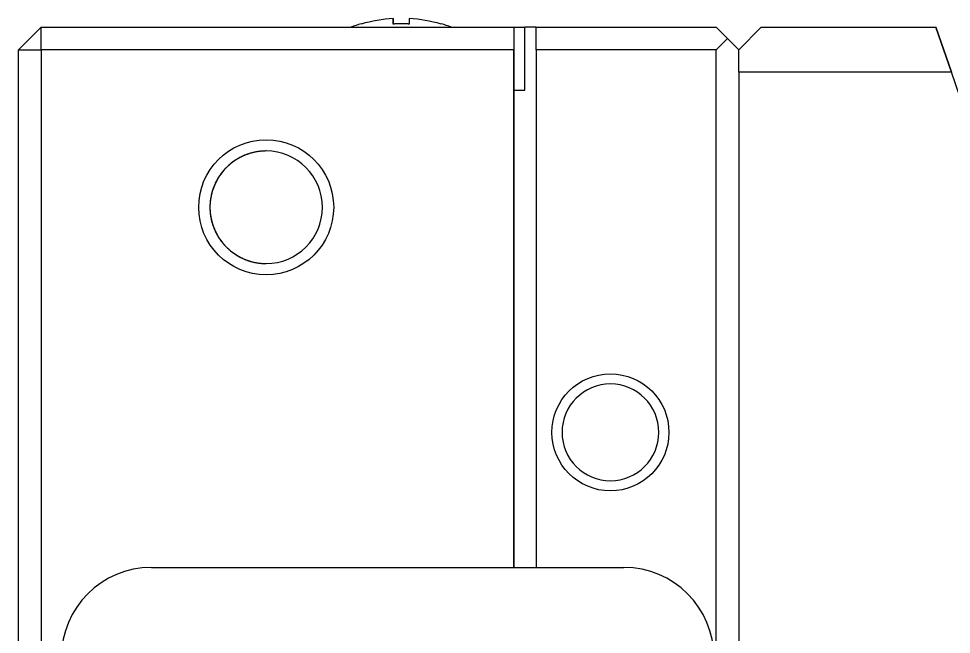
# Model space of a CAD drawing. Extents: x 81 to 317, y 60 to 277.
# Drawn here: x 216.91 to 237.63, y 145.13 to 158.81 of the extents above; entities that cross this region are included whole.
import ezdxf

# ---------------------------------------------------------------- set-up
doc = ezdxf.new("R2010")
doc.units = 0
doc.layers.get('0').update_dxf_attribs({"linetype": 'CONTINUOUS'})

msp = doc.modelspace()

# ---------------------------------------------------------------- linework, layer by layer
at = {"color": 7, "linetype": 'CONTINUOUS'}
for p, q in [((225.229, 158.806), (225.229, 158.685)), ((225.229, 158.806), (225.229, 158.685)), ((225.229, 158.806), (225.229, 158.685)), ((225.229, 158.806), (225.229, 158.685)), ((225.229, 158.685), (225.229, 158.806)), ((225.229, 158.806), (225.229, 158.685)), ((225.229, 158.685), (225.229, 158.806)), ((225.229, 158.806), (225.229, 158.685)), ((225.229, 158.685), (225.229, 158.806)), ((225.23, 158.806), (225.23, 158.685)), ((225.23, 158.806), (225.23, 158.685)), ((225.23, 158.685), (225.23, 158.806)), ((225.589, 158.806), (225.589, 158.685)), ((216.909, 158.116), (217.409, 158.616)), ((217.409, 158.616), (227.909, 158.616)), ((217.409, 158.116), (217.409, 158.616)), ((224.523, 158.685), (224.52, 158.69)), ((224.52, 158.69), (224.523, 158.685)), ((224.523, 158.685), (224.52, 158.69)), ((224.52, 158.69), (224.523, 158.685)), ((224.523, 158.685), (224.521, 158.69)), ((224.521, 158.69), (224.523, 158.685)), ((224.523, 158.685), (224.521, 158.69)), ((224.521, 158.69), (224.523, 158.685)), ((226.298, 158.69), (226.295, 158.685)), ((227.909, 158.616), (227.909, 146.616)), ((227.909, 158.616), (227.909, 158.116)), ((227.91, 158.616), (228.159, 158.616)), ((228.409, 158.616), (228.159, 158.616)), ((228.159, 157.216), (228.159, 158.616)), ((228.409, 158.616), (228.609, 158.616)), ((228.409, 158.116), (228.409, 158.616)), ((228.609, 158.616), (232.409, 158.616)), ((228.609, 158.616), (228.609, 158.616)), ((232.409, 158.616), (232.41, 158.616)), ((232.409, 158.616), (232.659, 158.366)), ((232.66, 158.366), (232.41, 158.616)), ((233.409, 158.616), (232.909, 158.116)), ((233.409, 158.616), (237.289, 158.616)), ((237.289, 158.616), (237.29, 158.616)), ((237.289, 158.616), (237.634, 157.616)), ((237.635, 157.616), (237.29, 158.616)), ((232.659, 158.366), (232.409, 158.116)), ((232.559, 158.465), (232.559, 158.466)), ((232.909, 158.116), (232.559, 158.466)), ((232.559, 158.466), (232.559, 158.466)), ((232.559, 158.466), (232.909, 158.116)), ((232.659, 158.366), (232.909, 158.116)), ((232.909, 158.116), (232.66, 158.366)), ((216.909, 119.116), (216.909, 158.116)), ((216.909, 158.116), (217.409, 158.116)), ((217.409, 158.116), (217.409, 132.661)), ((227.909, 158.116), (217.409, 158.116)), ((227.909, 146.616), (227.909, 158.116)), ((228.409, 158.116), (228.409, 146.616)), ((232.409, 158.116), (228.409, 158.116)), ((232.409, 139.469), (232.409, 158.116)), ((232.909, 157.616), (232.909, 158.116)), ((237.634, 157.616), (232.909, 157.616)), ((232.909, 157.616), (232.909, 118.616)), ((237.909, 156.817), (237.634, 157.616)), ((227.909, 157.216), (227.909, 146.616)), ((227.909, 146.616), (227.909, 157.216)), ((227.909, 157.216), (228.159, 157.216)), ((219.859, 146.616), (230.359, 146.616))]:
    msp.add_line(p, q, dxfattribs=at)
for points in [[(225.589, 158.685, 0), (225.586, 158.685, 0), (225.583, 158.686, 0), (225.58, 158.686, 0), (225.578, 158.686, 0), (225.575, 158.686, 0), (225.572, 158.686, 0), (225.569, 158.686, 0), (225.566, 158.686, 0), (225.564, 158.686, 0), (225.561, 158.687, 0), (225.558, 158.687, 0), (225.555, 158.687, 0), (225.552, 158.687, 0), (225.55, 158.687, 0), (225.547, 158.687, 0), (225.544, 158.687, 0), (225.541, 158.687, 0), (225.538, 158.687, 0), (225.536, 158.688, 0), (225.533, 158.688, 0), (225.53, 158.688, 0), (225.527, 158.688, 0), (225.524, 158.688, 0), (225.521, 158.688, 0), (225.519, 158.688, 0), (225.516, 158.688, 0), (225.513, 158.688, 0), (225.51, 158.688, 0), (225.507, 158.688, 0), (225.505, 158.689, 0), (225.502, 158.689, 0), (225.499, 158.689, 0), (225.496, 158.689, 0), (225.493, 158.689, 0), (225.491, 158.689, 0), (225.488, 158.689, 0), (225.485, 158.689, 0), (225.482, 158.689, 0), (225.479, 158.689, 0), (225.476, 158.689, 0), (225.474, 158.689, 0), (225.471, 158.689, 0), (225.468, 158.689, 0), (225.465, 158.689, 0), (225.462, 158.689, 0), (225.46, 158.689, 0), (225.457, 158.69, 0), (225.454, 158.69, 0), (225.451, 158.69, 0), (225.448, 158.69, 0), (225.446, 158.69, 0), (225.443, 158.69, 0), (225.44, 158.69, 0), (225.437, 158.69, 0), (225.434, 158.69, 0), (225.431, 158.69, 0), (225.429, 158.69, 0), (225.426, 158.69, 0), (225.423, 158.69, 0), (225.42, 158.69, 0), (225.417, 158.69, 0), (225.415, 158.69, 0), (225.412, 158.69, 0), (225.409, 158.69, 0), (225.406, 158.69, 0), (225.403, 158.69, 0), (225.4, 158.69, 0), (225.398, 158.69, 0), (225.395, 158.69, 0), (225.392, 158.69, 0), (225.389, 158.69, 0), (225.386, 158.69, 0), (225.384, 158.69, 0), (225.381, 158.69, 0), (225.378, 158.69, 0), (225.375, 158.69, 0), (225.372, 158.69, 0), (225.37, 158.69, 0), (225.367, 158.69, 0), (225.364, 158.69, 0), (225.361, 158.69, 0), (225.358, 158.689, 0), (225.355, 158.689, 0), (225.353, 158.689, 0), (225.35, 158.689, 0), (225.347, 158.689, 0), (225.344, 158.689, 0), (225.341, 158.689, 0), (225.339, 158.689, 0), (225.336, 158.689, 0), (225.333, 158.689, 0), (225.33, 158.689, 0), (225.327, 158.689, 0), (225.325, 158.689, 0), (225.322, 158.689, 0), (225.319, 158.689, 0), (225.316, 158.689, 0), (225.313, 158.689, 0), (225.31, 158.688, 0), (225.308, 158.688, 0), (225.305, 158.688, 0), (225.302, 158.688, 0), (225.299, 158.688, 0), (225.296, 158.688, 0), (225.294, 158.688, 0), (225.291, 158.688, 0), (225.288, 158.688, 0), (225.285, 158.688, 0), (225.282, 158.688, 0), (225.28, 158.687, 0), (225.277, 158.687, 0), (225.274, 158.687, 0), (225.271, 158.687, 0), (225.268, 158.687, 0), (225.265, 158.687, 0), (225.263, 158.687, 0), (225.26, 158.687, 0), (225.257, 158.687, 0), (225.254, 158.686, 0), (225.251, 158.686, 0), (225.249, 158.686, 0), (225.246, 158.686, 0), (225.243, 158.686, 0), (225.24, 158.686, 0), (225.237, 158.686, 0), (225.235, 158.686, 0), (225.232, 158.685, 0), (225.229, 158.685, 0)], [(225.589, 158.685, 0), (225.589, 158.685, 0), (225.588, 158.685, 0), (225.587, 158.685, 0), (225.586, 158.685, 0), (225.586, 158.685, 0), (225.585, 158.685, 0), (225.584, 158.686, 0), (225.583, 158.686, 0), (225.583, 158.686, 0), (225.582, 158.686, 0), (225.581, 158.686, 0), (225.58, 158.686, 0), (225.58, 158.686, 0), (225.579, 158.686, 0), (225.578, 158.686, 0), (225.577, 158.686, 0), (225.576, 158.686, 0), (225.576, 158.686, 0), (225.575, 158.686, 0), (225.574, 158.686, 0), (225.573, 158.686, 0), (225.573, 158.686, 0), (225.572, 158.686, 0), (225.571, 158.686, 0), (225.57, 158.686, 0), (225.57, 158.686, 0), (225.569, 158.686, 0), (225.568, 158.686, 0), (225.567, 158.686, 0), (225.567, 158.686, 0), (225.566, 158.686, 0), (225.565, 158.686, 0), (225.564, 158.686, 0), (225.564, 158.686, 0), (225.563, 158.687, 0), (225.562, 158.687, 0), (225.561, 158.687, 0), (225.56, 158.687, 0), (225.56, 158.687, 0), (225.559, 158.687, 0), (225.558, 158.687, 0), (225.557, 158.687, 0), (225.557, 158.687, 0), (225.556, 158.687, 0), (225.555, 158.687, 0), (225.554, 158.687, 0), (225.554, 158.687, 0), (225.553, 158.687, 0), (225.552, 158.687, 0), (225.551, 158.687, 0), (225.551, 158.687, 0), (225.55, 158.687, 0), (225.549, 158.687, 0), (225.548, 158.687, 0), (225.548, 158.687, 0), (225.547, 158.687, 0), (225.546, 158.687, 0), (225.545, 158.687, 0), (225.544, 158.687, 0), (225.544, 158.687, 0), (225.543, 158.687, 0), (225.542, 158.687, 0), (225.541, 158.687, 0), (225.541, 158.687, 0), (225.54, 158.687, 0), (225.539, 158.687, 0), (225.538, 158.687, 0), (225.538, 158.688, 0), (225.537, 158.688, 0), (225.536, 158.688, 0), (225.535, 158.688, 0), (225.535, 158.688, 0), (225.534, 158.688, 0), (225.533, 158.688, 0), (225.532, 158.688, 0), (225.532, 158.688, 0), (225.531, 158.688, 0), (225.53, 158.688, 0), (225.529, 158.688, 0), (225.528, 158.688, 0), (225.528, 158.688, 0), (225.527, 158.688, 0), (225.526, 158.688, 0), (225.525, 158.688, 0), (225.525, 158.688, 0), (225.524, 158.688, 0), (225.523, 158.688, 0), (225.522, 158.688, 0), (225.522, 158.688, 0), (225.521, 158.688, 0), (225.52, 158.688, 0), (225.519, 158.688, 0), (225.519, 158.688, 0), (225.518, 158.688, 0), (225.517, 158.688, 0), (225.516, 158.688, 0), (225.515, 158.688, 0), (225.515, 158.688, 0), (225.514, 158.688, 0), (225.513, 158.688, 0), (225.512, 158.688, 0), (225.512, 158.688, 0), (225.511, 158.688, 0), (225.51, 158.688, 0), (225.509, 158.688, 0), (225.509, 158.688, 0), (225.508, 158.688, 0), (225.507, 158.688, 0), (225.506, 158.689, 0), (225.506, 158.689, 0), (225.505, 158.689, 0), (225.504, 158.689, 0), (225.503, 158.689, 0), (225.503, 158.689, 0), (225.502, 158.689, 0), (225.501, 158.689, 0), (225.5, 158.689, 0), (225.499, 158.689, 0), (225.499, 158.689, 0), (225.498, 158.689, 0), (225.497, 158.689, 0), (225.496, 158.689, 0), (225.496, 158.689, 0), (225.495, 158.689, 0), (225.494, 158.689, 0), (225.493, 158.689, 0), (225.493, 158.689, 0), (225.492, 158.689, 0)], [(222.409, 155.866, 0), (222.393, 155.866, 0), (222.378, 155.865, 0), (222.362, 155.865, 0), (222.347, 155.864, 0), (222.331, 155.863, 0), (222.316, 155.862, 0), (222.301, 155.861, 0), (222.285, 155.86, 0), (222.27, 155.858, 0), (222.254, 155.856, 0), (222.239, 155.854, 0), (222.224, 155.852, 0), (222.208, 155.85, 0), (222.193, 155.847, 0), (222.178, 155.844, 0), (222.163, 155.841, 0), (222.147, 155.838, 0), (222.132, 155.835, 0), (222.117, 155.831, 0), (222.102, 155.827, 0), (222.087, 155.824, 0), (222.072, 155.819, 0), (222.057, 155.815, 0), (222.042, 155.811, 0), (222.028, 155.806, 0), (222.013, 155.801, 0), (221.998, 155.796, 0), (221.984, 155.791, 0), (221.969, 155.786, 0), (221.955, 155.78, 0), (221.94, 155.775, 0), (221.926, 155.769, 0), (221.912, 155.763, 0), (221.897, 155.756, 0), (221.883, 155.75, 0), (221.869, 155.743, 0), (221.855, 155.736, 0), (221.842, 155.73, 0), (221.828, 155.722, 0), (221.814, 155.715, 0), (221.801, 155.708, 0), (221.787, 155.7, 0), (221.774, 155.692, 0), (221.76, 155.684, 0), (221.747, 155.676, 0), (221.734, 155.668, 0), (221.721, 155.659, 0), (221.708, 155.651, 0), (221.695, 155.642, 0), (221.683, 155.633, 0), (221.67, 155.624, 0), (221.658, 155.615, 0), (221.645, 155.605, 0), (221.633, 155.596, 0), (221.621, 155.586, 0), (221.609, 155.576, 0), (221.597, 155.566, 0), (221.586, 155.556, 0), (221.574, 155.546, 0), (221.562, 155.535, 0), (221.551, 155.525, 0), (221.54, 155.514, 0), (221.529, 155.503, 0), (221.518, 155.492, 0), (221.507, 155.481, 0), (221.496, 155.47, 0), (221.486, 155.459, 0), (221.476, 155.447, 0), (221.465, 155.435, 0), (221.455, 155.424, 0), (221.445, 155.412, 0), (221.435, 155.4, 0), (221.426, 155.388, 0), (221.416, 155.375, 0), (221.407, 155.363, 0), (221.398, 155.351, 0), (221.389, 155.338, 0), (221.38, 155.325, 0), (221.371, 155.312, 0), (221.363, 155.3, 0), (221.354, 155.287, 0), (221.346, 155.273, 0), (221.338, 155.26, 0), (221.33, 155.247, 0), (221.322, 155.233, 0), (221.315, 155.22, 0), (221.307, 155.206, 0), (221.3, 155.193, 0), (221.293, 155.179, 0), (221.286, 155.165, 0), (221.279, 155.151, 0), (221.273, 155.137, 0), (221.266, 155.123, 0), (221.26, 155.109, 0), (221.254, 155.094, 0), (221.248, 155.08, 0), (221.243, 155.066, 0), (221.237, 155.051, 0), (221.232, 155.036, 0), (221.227, 155.022, 0), (221.222, 155.007, 0), (221.217, 154.992, 0), (221.212, 154.978, 0), (221.208, 154.963, 0), (221.204, 154.948, 0), (221.2, 154.933, 0), (221.196, 154.918, 0), (221.192, 154.903, 0), (221.189, 154.888, 0), (221.186, 154.873, 0), (221.183, 154.857, 0), (221.18, 154.842, 0), (221.177, 154.827, 0), (221.174, 154.812, 0), (221.172, 154.796, 0), (221.17, 154.781, 0), (221.168, 154.766, 0), (221.166, 154.75, 0), (221.165, 154.735, 0), (221.163, 154.719, 0), (221.162, 154.704, 0), (221.161, 154.688, 0), (221.16, 154.673, 0), (221.16, 154.657, 0), (221.159, 154.642, 0), (221.159, 154.626, 0), (221.159, 154.611, 0), (221.159, 154.595, 0)], [(222.409, 155.866, 0), (222.378, 155.865, 0), (222.348, 155.864, 0), (222.317, 155.862, 0), (222.286, 155.86, 0), (222.256, 155.856, 0), (222.226, 155.852, 0), (222.195, 155.847, 0), (222.165, 155.842, 0), (222.135, 155.835, 0), (222.105, 155.828, 0), (222.076, 155.82, 0), (222.046, 155.812, 0), (222.017, 155.803, 0), (221.988, 155.793, 0), (221.959, 155.782, 0), (221.931, 155.771, 0), (221.902, 155.758, 0), (221.874, 155.746, 0), (221.847, 155.732, 0), (221.82, 155.718, 0), (221.793, 155.703, 0), (221.766, 155.688, 0), (221.74, 155.672, 0), (221.714, 155.655, 0), (221.689, 155.638, 0), (221.664, 155.62, 0), (221.64, 155.601, 0), (221.616, 155.582, 0), (221.592, 155.562, 0), (221.569, 155.542, 0), (221.547, 155.521, 0), (221.525, 155.5, 0), (221.504, 155.478, 0), (221.483, 155.455, 0), (221.462, 155.432, 0), (221.443, 155.409, 0), (221.423, 155.385, 0), (221.405, 155.36, 0), (221.387, 155.335, 0), (221.37, 155.31, 0), (221.353, 155.284, 0), (221.337, 155.258, 0), (221.321, 155.232, 0), (221.307, 155.205, 0), (221.292, 155.178, 0), (221.279, 155.15, 0), (221.266, 155.122, 0), (221.254, 155.094, 0), (221.243, 155.066, 0), (221.232, 155.037, 0), (221.222, 155.008, 0), (221.213, 154.979, 0), (221.204, 154.949, 0), (221.196, 154.919, 0), (221.189, 154.89, 0), (221.183, 154.86, 0), (221.177, 154.829, 0), (221.172, 154.799, 0), (221.168, 154.769, 0), (221.165, 154.738, 0), (221.162, 154.708, 0), (221.16, 154.677, 0), (221.159, 154.646, 0), (221.159, 154.616, 0), (221.159, 154.585, 0), (221.16, 154.554, 0), (221.162, 154.524, 0), (221.165, 154.493, 0), (221.168, 154.463, 0), (221.172, 154.432, 0), (221.177, 154.402, 0), (221.183, 154.372, 0), (221.189, 154.342, 0), (221.196, 154.312, 0), (221.204, 154.282, 0), (221.213, 154.253, 0), (221.222, 154.224, 0), (221.232, 154.195, 0), (221.243, 154.166, 0), (221.254, 154.137, 0), (221.266, 154.109, 0), (221.279, 154.081, 0), (221.292, 154.054, 0), (221.307, 154.026, 0), (221.321, 154, 0), (221.337, 153.973, 0), (221.353, 153.947, 0), (221.37, 153.921, 0), (221.387, 153.896, 0), (221.405, 153.871, 0), (221.423, 153.847, 0), (221.443, 153.823, 0), (221.462, 153.799, 0), (221.483, 153.776, 0), (221.504, 153.754, 0), (221.525, 153.732, 0), (221.547, 153.71, 0), (221.569, 153.69, 0), (221.592, 153.669, 0), (221.616, 153.649, 0), (221.64, 153.63, 0), (221.664, 153.612, 0), (221.689, 153.594, 0), (221.714, 153.576, 0), (221.74, 153.56, 0), (221.766, 153.544, 0), (221.793, 153.528, 0), (221.82, 153.513, 0), (221.847, 153.499, 0), (221.874, 153.486, 0), (221.902, 153.473, 0), (221.931, 153.461, 0), (221.959, 153.449, 0), (221.988, 153.439, 0), (222.017, 153.429, 0), (222.046, 153.42, 0), (222.076, 153.411, 0), (222.105, 153.403, 0), (222.135, 153.396, 0), (222.165, 153.39, 0), (222.195, 153.384, 0), (222.226, 153.379, 0), (222.256, 153.375, 0), (222.286, 153.372, 0), (222.317, 153.369, 0), (222.348, 153.367, 0), (222.378, 153.366, 0), (222.409, 153.366, 0)], [(221.159, 154.595, 0), (221.159, 154.58, 0), (221.16, 154.565, 0), (221.161, 154.55, 0), (221.162, 154.535, 0), (221.163, 154.52, 0), (221.164, 154.504, 0), (221.165, 154.489, 0), (221.167, 154.474, 0), (221.169, 154.459, 0), (221.171, 154.444, 0), (221.173, 154.429, 0), (221.175, 154.414, 0), (221.178, 154.399, 0), (221.181, 154.384, 0), (221.183, 154.369, 0), (221.187, 154.354, 0), (221.19, 154.34, 0), (221.193, 154.325, 0), (221.197, 154.31, 0), (221.201, 154.295, 0), (221.205, 154.281, 0), (221.209, 154.266, 0), (221.213, 154.252, 0), (221.218, 154.237, 0), (221.222, 154.223, 0), (221.227, 154.208, 0), (221.232, 154.194, 0), (221.237, 154.18, 0), (221.243, 154.165, 0), (221.248, 154.151, 0), (221.254, 154.137, 0), (221.26, 154.123, 0), (221.266, 154.109, 0), (221.272, 154.096, 0), (221.279, 154.082, 0), (221.285, 154.068, 0), (221.292, 154.054, 0), (221.299, 154.041, 0), (221.306, 154.028, 0), (221.313, 154.014, 0), (221.321, 154.001, 0), (221.328, 153.988, 0), (221.336, 153.975, 0), (221.344, 153.962, 0), (221.352, 153.949, 0), (221.36, 153.936, 0), (221.368, 153.923, 0), (221.377, 153.911, 0), (221.385, 153.898, 0), (221.394, 153.886, 0), (221.403, 153.874, 0), (221.412, 153.861, 0), (221.421, 153.849, 0), (221.431, 153.837, 0), (221.44, 153.826, 0), (221.45, 153.814, 0), (221.46, 153.802, 0), (221.47, 153.791, 0), (221.48, 153.78, 0), (221.49, 153.768, 0), (221.5, 153.757, 0), (221.511, 153.746, 0), (221.522, 153.735, 0), (221.532, 153.725, 0), (221.543, 153.714, 0), (221.554, 153.704, 0), (221.565, 153.693, 0), (221.577, 153.683, 0), (221.588, 153.673, 0), (221.599, 153.663, 0), (221.611, 153.653, 0), (221.623, 153.644, 0), (221.635, 153.634, 0), (221.647, 153.625, 0), (221.659, 153.616, 0), (221.671, 153.607, 0), (221.683, 153.598, 0), (221.696, 153.589, 0), (221.708, 153.581, 0), (221.721, 153.572, 0), (221.734, 153.564, 0), (221.746, 153.556, 0), (221.759, 153.548, 0), (221.772, 153.54, 0), (221.785, 153.532, 0), (221.799, 153.525, 0), (221.812, 153.518, 0), (221.825, 153.51, 0), (221.839, 153.503, 0), (221.852, 153.496, 0), (221.866, 153.49, 0), (221.88, 153.483, 0), (221.893, 153.477, 0), (221.907, 153.471, 0), (221.921, 153.465, 0), (221.935, 153.459, 0), (221.949, 153.453, 0), (221.964, 153.448, 0), (221.978, 153.442, 0), (221.992, 153.437, 0), (222.006, 153.432, 0), (222.021, 153.428, 0), (222.035, 153.423, 0), (222.05, 153.418, 0), (222.064, 153.414, 0), (222.079, 153.41, 0), (222.094, 153.406, 0), (222.108, 153.402, 0), (222.123, 153.399, 0), (222.138, 153.395, 0), (222.153, 153.392, 0), (222.168, 153.389, 0), (222.182, 153.386, 0), (222.197, 153.384, 0), (222.212, 153.381, 0), (222.227, 153.379, 0), (222.242, 153.377, 0), (222.258, 153.375, 0), (222.273, 153.373, 0), (222.288, 153.372, 0), (222.303, 153.37, 0), (222.318, 153.369, 0), (222.333, 153.368, 0), (222.348, 153.367, 0), (222.363, 153.367, 0), (222.379, 153.366, 0), (222.394, 153.366, 0), (222.409, 153.366, 0)]]:
    msp.add_polyline3d(points, dxfattribs=at)
at = {"color": 3, "linetype": 'CONTINUOUS'}
for centre, radius in [((222.409, 154.616), 1.5), ((230.059, 149.616), 1.3)]:
    msp.add_circle(centre, radius, dxfattribs=at)
at = {"color": 7, "linetype": 'CONTINUOUS'}
for centre, radius, start, end in [((225.409, 155.616), 3.195, 93.2297, 106.1067), ((225.409, 155.616), 3.195, 73.8933, 86.7703), ((225.409, 155.616), 3.2, 106.1225, 110.3641), ((225.409, 155.616), 3.2, 69.6359, 73.8775), ((225.409, 155.616), 3.2, 69.6359, 73.8775), ((222.409, 154.616), 1.25, 90, 270), ((222.409, 154.616), 1.25, 270, 90), ((230.059, 149.616), 1.075, 90, 270), ((230.059, 149.616), 1.075, 90, 270), ((230.059, 149.616), 1.075, 270, 90), ((219.859, 144.616), 2, 90, 180), ((230.359, 144.616), 2, 0, 90), ((230.359, 144.616), 2, 0, 90)]:
    msp.add_arc(centre, radius, start, end, dxfattribs=at)
at = {"color": 9, "linetype": 'CONTINUOUS'}
msp.add_arc((230.059, 149.616), 1.075, 90, 270, dxfattribs=at)

doc.saveas('drawing.dxf')
